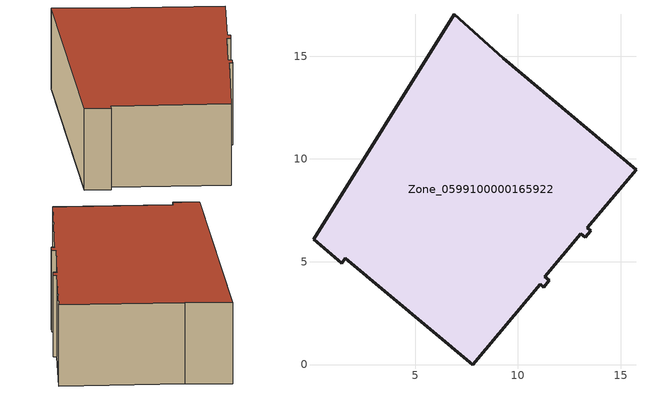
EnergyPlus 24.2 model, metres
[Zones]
Zone_0599100000165922
 floor ground (C_G): 9.28,14.89 15.75,9.48 13.38,6.65 13.56,6.5 13.29,6.18 13.07,6.37 11.31,4.27 11.54,4.09 11.27,3.76 11.1,3.91 7.81,0 1.61,5.17 1.42,4.93 0.06,6.09 6.9,17.03 z0
 wall outside (C_F): 1.61,5.17 7.81,0 11.1,3.91 11.27,3.76 11.54,4.09 11.31,4.27 13.07,6.37 13.29,6.18 13.56,6.5 13.38,6.65 15.75,9.48 9.28,14.89 6.9,17.03 0.06,6.09 1.42,4.93 1.61,5.17 z0:6.39
 roof outside (C_R): 9.28,14.89 6.9,17.03 0.06,6.09 1.42,4.93 1.61,5.17 7.81,0 11.1,3.91 11.27,3.76 11.54,4.09 11.31,4.27 13.07,6.37 13.29,6.18 13.56,6.5 13.38,6.65 15.75,9.48 z6.39
[BUILDING]
Pand.0599100000165922: North Axis=0; Terrain=City; Loads Convergence Tolerance Value=0.04; Temperature Convergence Tolerance Value=0.4; Solar Distribution=FullExterior; Maximum Number of Warmup Days=25; Minimum Number of Warmup Days=1
[Site:Location]
Rotterdam.The.Hague.AP_ZH_NLD Design_Conditions: Latitude=51.96; Longitude=4.45; Time Zone=1; Elevation=-4.5
[SITE:GROUNDTEMPERATURE:BUILDINGSURFACE]
18, 18, 18, 18, 18, 18, 18, 18, 18, 18, 18, 18
[MATERIAL] Thermal Absorptance=0.9; Solar Absorptance=0.7; Visible Absorptance=0.7
Name | Roughness | Thickness | Conductivity | Density | Specific Heat
G.D.1992-2005 | MediumSmooth | 0.15 | 0.06 | 540 | 1210
F.D.1992-2005 | Rough | 0.3 | 0.12 | 1920 | 840
R.D.1992-2005 | MediumRough | 0.2 | 0.08 | 1500 | 1000
[CONSTRUCTION]
C_G: G.D.1992-2005
C_F: F.D.1992-2005
C_R: R.D.1992-2005
[ZONE]
Zone_0599100000165922: Type=1; Multiplier=1; Ceiling Height=Autocalculate; Volume=Autocalculate; Floor Area=autocalculate; Part of Total Floor Area=Yes
[ZONEINFILTRATION:DESIGNFLOWRATE]
Infil_Zone_0599100000165922: Zone or ZoneList or Space or SpaceList=Zone_0599100000165922; Schedule=AlwaysOn; Design Flow Rate Calculation Method=Flow/Area; Flow Rate per Floor Area=0.0021; Constant Term Coefficient=1; Temperature Term Coefficient=0; Velocity Term Coefficient=0; Velocity Squared Term Coefficient=0
[HVACTEMPLATE:ZONE:IDEALLOADSAIRSYSTEM]
Zone_0599100000165922: Maximum Heating Supply Air Temperature=50; Minimum Cooling Supply Air Temperature=13; Maximum Heating Supply Air Humidity Ratio=0.0156; Minimum Cooling Supply Air Humidity Ratio=0.0077; Heating Limit=NoLimit; Cooling Limit=NoLimit; Dehumidification Control Type=ConstantSensibleHeatRatio; Cooling Sensible Heat Ratio=0.7; Dehumidification Setpoint=60; Humidification Control Type=None; Humidification Setpoint=30; Outdoor Air Method=None; Outdoor Air Flow Rate per Person=0.00944; Outdoor Air Flow Rate per Zone Floor Area=0; Outdoor Air Flow Rate per Zone=0; Demand Controlled Ventilation Type=None; Outdoor Air Economizer Type=NoEconomizer; Heat Recovery Type=None; Sensible Heat Recovery Effectiveness=0.7; Latent Heat Recovery Effectiveness=0.65
[ZONECONTROL:THERMOSTAT]
ThermostatControl_Zone_0599100000165922: Zone or ZoneList=Zone_0599100000165922; Control Type Schedule=DualSetpointControlType; Control 1=Thermostat_Zone_0599100000165922; Temperature Difference Between Cutout And Setpoint=0
[THERMOSTATSETPOINT:DUALSETPOINT]
Thermostat_Zone_0599100000165922: Heating Setpoint Temperature Schedule=HeatingSetpoint_Zone_0599100000165922; Cooling Setpoint Temperature Schedule=CoolingSetpoint_Zone_0599100000165922
[SCHEDULE:COMPACT]
HeatingSetpoint_Zone_0599100000165922: Through: 12/31, For: AllDays, Until: 24:00, 21
CoolingSetpoint_Zone_0599100000165922: Through: 12/31, For: AllDays, Until: 24:00, 24
DualSetpointControlType: Through: 12/31, For: AllDays, Until: 24:00, 4
AlwaysOn: Through: 12/31, For: AllDays, Until: 24:00, 1
